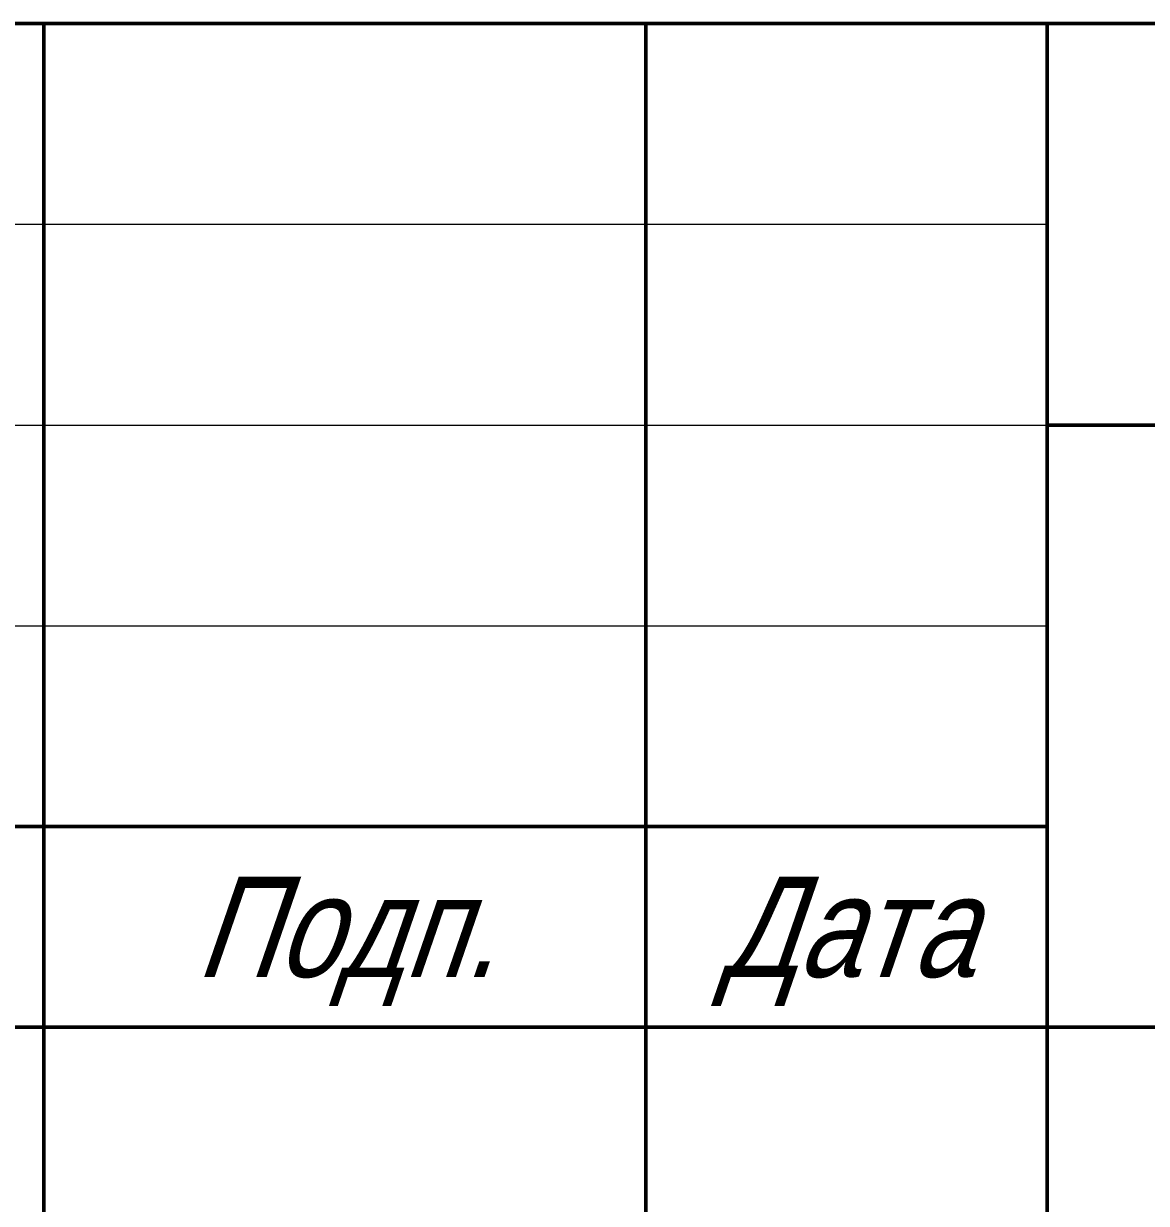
# Model space of a CAD drawing. Header units: millimetres. Extents: x 1949 to 134543, y 1145 to 48705.
# Drawn here: x 128523 to 129642, y 2369 to 3545 of the extents above; entities that cross this region are included whole.
import ezdxf
from ezdxf.enums import TextEntityAlignment as Align

# ---------------------------------------------------------------- set-up
doc = ezdxf.new("R2010")
doc.units = ezdxf.units.MM
doc.layers.add('STANDARD', color=18, linetype='Continuous', lineweight=25, true_color=0x000000)
doc.styles.add('ARIAL', font='arial.ttf')

# ---------------------------------------------------------------- blocks, each defined once
blk = doc.blocks.new('*U221')
at = {"layer": 'STANDARD', "color": 0, "linetype": 'Continuous', "lineweight": 50}
for p, q in [((-185, 55), (0, 55)), ((-145, 0), (-145, 55)), ((-130, 55), (-130, 0)), ((-120, 55), (-120, 0)), ((-120, 45), (0, 45)), ((-120, 35), (-185, 35)), ((-185, 30), (0, 30))]:
    blk.add_line(p, q, dxfattribs=at)
at = {"layer": 'STANDARD', "color": 0, "linetype": 'Continuous', "lineweight": 13}
for p, q in [((-185, 50), (-120, 50)), ((-185, 45), (-120, 45)), ((-185, 40), (-120, 40))]:
    blk.add_line(p, q, dxfattribs=at)
at = {"layer": 'STANDARD', "color": 0, "linetype": 'Continuous', "lineweight": 50, "style": 'ARIAL', "oblique": 19, "width": 0.798405}
blk.add_text('Подп.', height=2.5, dxfattribs=at).set_placement((-141.233, 31.25), (-133.767, 31.25), align=Align.FIT)
at = {"layer": 'STANDARD', "color": 0, "linetype": 'Continuous', "lineweight": 13, "style": 'ARIAL', "oblique": 19, "width": 0.80259}
blk.add_text('Дата', height=2.5, dxfattribs=at).set_placement((-128.15, 31.25), (-121.85, 31.25), align=Align.FIT)

msp = doc.modelspace()

# ---------------------------------------------------------------- block references
at = {"xscale": 40, "yscale": 40, "zscale": 40}
msp.add_blockref('*U221', (134343.5, 1345.1), dxfattribs=at)

doc.saveas('drawing.dxf')
